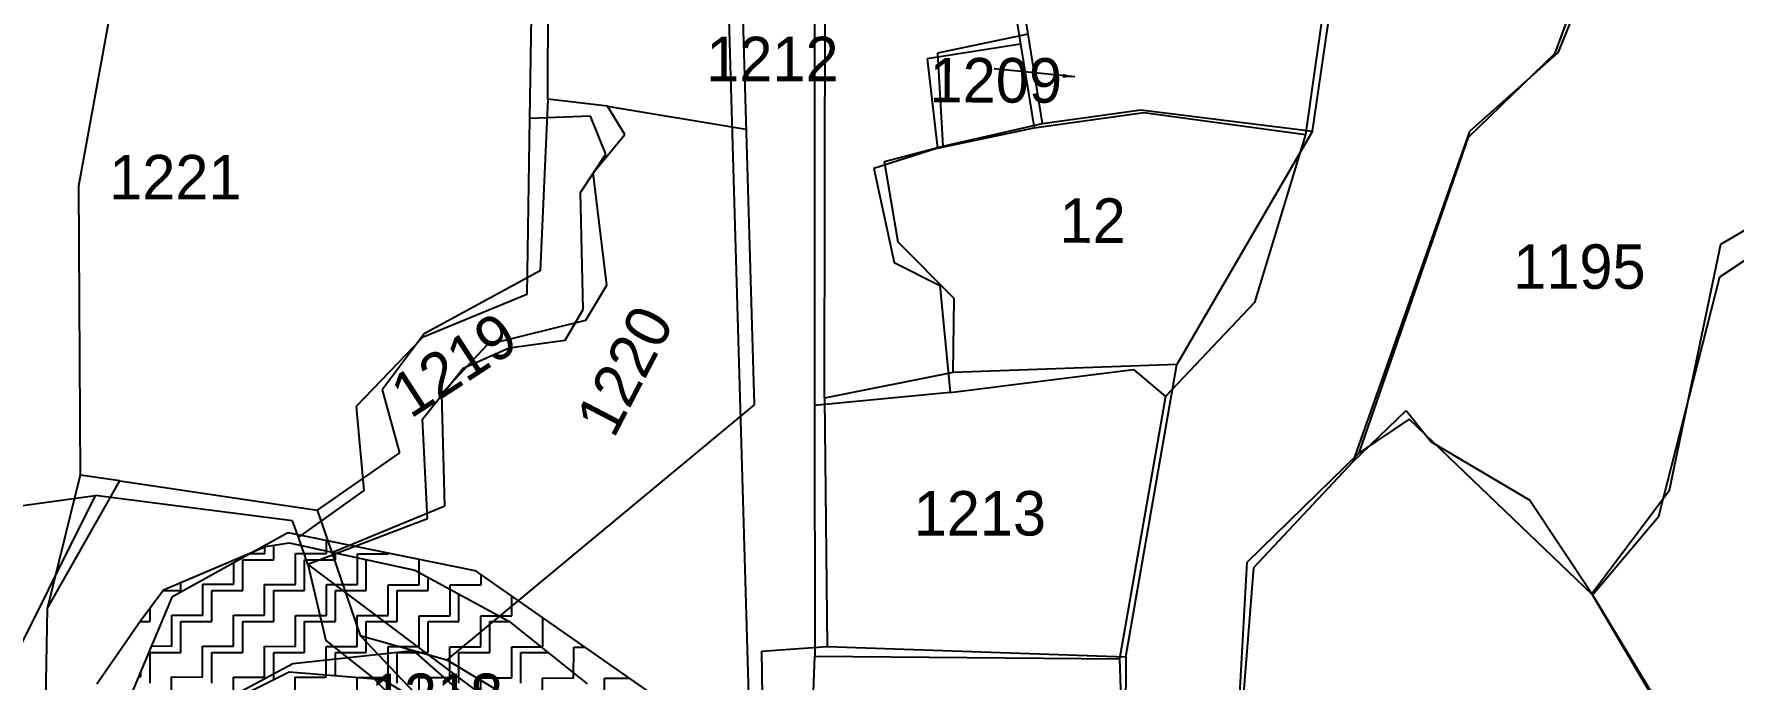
# Model space of a CAD drawing. Header units: metres. Extents: x 291362 to 296970, y 2012513 to 2016467.
# Drawn here: x 293827.8 to 294179.1, y 2013737.5 to 2013870.9 of the extents above; entities that cross this region are included whole.
import ezdxf
from ezdxf.enums import TextEntityAlignment as Align

# ---------------------------------------------------------------- set-up
doc = ezdxf.new("R2010")
doc.units = ezdxf.units.M
for name, color, linetype in [('OFF', 1, 'Continuous'), ('POLY_HATCH', 12, 'Continuous'), ('POLY_PARCEL', 6, 'Continuous'), ('POLY_WATER', 4, 'Continuous'), ('TEXT_PARCEL', 7, 'Continuous')]:
    doc.layers.add(name, color=color, linetype=linetype)
doc.styles.get("Standard").update_dxf_attribs({"font": 'simplex.shx'})
doc.styles.add('TEXT_MAP', font='')
doc.styles.get('TEXT_MAP').set_extended_font_data('Kruti Dev 050')
doc.dimstyles.get("Standard").update_dxf_attribs({"dimtxt": 0.18, "dimasz": 0.18, "dimexe": 0.18, "dimexo": 0.0625, "dimgap": 0.09, "dimtad": 0, "dimtih": 1, "dimtoh": 1, "dimdec": 4, "dimzin": 0, "dimdsep": 46, "dimtxsty": 'Standard', "dimcen": 0.09, "dimadec": 0, "dimazin": 0, "dimtfac": 1, "dimtdec": 4, "dimtofl": 0, "dimtmove": 0, "dimatfit": 3, "dimfxl": 1, "dimtolj": 1, "dimtzin": 0, "dimarcsym": 0})

msp = doc.modelspace()

# ---------------------------------------------------------------- linework, layer by layer
at = {"layer": 'OFF'}
for p, q in [((293851.79, 2013920.68), (293836.98, 2013839.45)), ((293946.27, 2013855.97), (293974.9, 2013851.26)), ((293836.98, 2013839.45), (293837.36, 2013779.75)), ((293837.36, 2013779.75), (293835.25, 2013771.42)), ((293835.25, 2013771.42), (293830.51, 2013752.15)), ((293830.51, 2013752.15), (293829.92, 2013719.52))]:
    msp.add_line(p, q, dxfattribs=at)
at = {"layer": 'POLY_HATCH'}
for p, q in [((293856.41, 2013754.73), (293880.21, 2013767.92)), ((293880.21, 2013767.92), (293918.87, 2013760.09)), ((293854.58, 2013756.1), (293875.65, 2013765.01)), ((293875.65, 2013765.01), (293880.51, 2013765.82)), ((293880.51, 2013765.82), (293906.45, 2013760.15)), ((293906.45, 2013760.15), (293925.9, 2013749.62)), ((293918.87, 2013760.09), (293956.93, 2013733.48)), ((293844.18, 2013725.49), (293856.41, 2013754.73)), ((293849.72, 2013749.62), (293854.58, 2013756.1)), ((293840.8, 2013736.66), (293849.72, 2013749.62)), ((293925.9, 2013749.62), (293942.11, 2013736.66)), ((293881.24, 2013740.86), (293906.12, 2013743.56)), ((293906.12, 2013743.56), (293919.35, 2013731.92)), ((293866.85, 2013733.16), (293881.24, 2013740.86)), ((293880.51, 2013739.09), (293862.68, 2013730.18)), ((293899.97, 2013737.47), (293880.51, 2013739.09)), ((293914.56, 2013728.56), (293899.97, 2013737.47))]:
    msp.add_line(p, q, dxfattribs=at)
at = {"layer": 'POLY_HATCH', "linetype": 'Continuous'}
for p, q in [((293875.46, 2013763.6), (293875.46, 2013765.29)), ((293877.31, 2013762.3), (293877.31, 2013765.29)), ((293888.24, 2013763.56), (293888.24, 2013766.3)), ((293869.05, 2013757.22), (293869.07, 2013761.75)), ((293870.93, 2013762.3), (293877.31, 2013762.3)), ((293870.93, 2013755.92), (293870.93, 2013762.3)), ((293872.42, 2013763.6), (293875.46, 2013763.6)), ((293881.83, 2013757.19), (293881.85, 2013763.58)), ((293881.85, 2013763.58), (293888.24, 2013763.56)), ((293883.69, 2013762.3), (293890.07, 2013762.3)), ((293883.69, 2013755.92), (293883.69, 2013762.3)), ((293890.07, 2013762.3), (293890.07, 2013763.73)), ((293894.61, 2013757.16), (293894.63, 2013763.55)), ((293894.63, 2013763.55), (293901.01, 2013763.53)), ((293896.45, 2013762.3), (293896.62, 2013762.3)), ((293896.45, 2013755.92), (293896.45, 2013762.3)), ((293901.01, 2013763.53), (293901.01, 2013763.71)), ((293907.39, 2013757.12), (293907.4, 2013762.41)), ((293858.16, 2013755.92), (293858.16, 2013757.62)), ((293862.65, 2013750.85), (293862.66, 2013757.24)), ((293862.66, 2013757.24), (293869.05, 2013757.22)), ((293875.43, 2013750.82), (293875.44, 2013757.21)), ((293875.44, 2013757.21), (293881.83, 2013757.19)), ((293888.2, 2013750.78), (293888.22, 2013757.17)), ((293888.22, 2013757.17), (293894.61, 2013757.16)), ((293900.98, 2013750.75), (293901, 2013757.14)), ((293901, 2013757.14), (293907.39, 2013757.12)), ((293909.22, 2013755.92), (293909.22, 2013758.65)), ((293913.76, 2013750.72), (293913.78, 2013757.11)), ((293913.78, 2013757.11), (293920.16, 2013757.09)), ((293920.16, 2013757.09), (293920.17, 2013759.18)), ((293854.44, 2013755.92), (293858.16, 2013755.92)), ((293864.54, 2013755.92), (293870.93, 2013755.92)), ((293864.54, 2013749.54), (293864.54, 2013755.92)), ((293877.31, 2013755.92), (293883.69, 2013755.92)), ((293877.31, 2013749.54), (293877.31, 2013755.92)), ((293890.07, 2013755.92), (293896.45, 2013755.92)), ((293890.07, 2013749.54), (293890.07, 2013755.92)), ((293902.84, 2013755.92), (293909.22, 2013755.92)), ((293902.84, 2013749.54), (293902.84, 2013755.92)), ((293915.6, 2013749.54), (293915.6, 2013755.2)), ((293926.54, 2013750.69), (293926.55, 2013754.72)), ((293851.78, 2013749.54), (293851.78, 2013752.37)), ((293856.24, 2013744.48), (293856.26, 2013750.87)), ((293856.26, 2013750.87), (293862.65, 2013750.85)), ((293869.02, 2013744.45), (293869.04, 2013750.83)), ((293869.04, 2013750.83), (293875.43, 2013750.82)), ((293881.8, 2013744.41), (293881.81, 2013750.8)), ((293881.81, 2013750.8), (293888.2, 2013750.78)), ((293894.58, 2013744.38), (293894.59, 2013750.77)), ((293894.59, 2013750.77), (293900.98, 2013750.75)), ((293907.35, 2013744.35), (293907.37, 2013750.73)), ((293907.37, 2013750.73), (293913.76, 2013750.72)), ((293920.13, 2013744.31), (293920.15, 2013750.7)), ((293920.15, 2013750.7), (293926.54, 2013750.69)), ((293932.91, 2013744.28), (293932.92, 2013750.26)), ((293849.66, 2013749.54), (293851.78, 2013749.54)), ((293858.16, 2013749.54), (293864.54, 2013749.54)), ((293858.16, 2013743.15), (293858.16, 2013749.54)), ((293870.93, 2013749.54), (293877.31, 2013749.54)), ((293870.93, 2013743.15), (293870.93, 2013749.54)), ((293883.69, 2013749.54), (293890.07, 2013749.54)), ((293883.69, 2013743.15), (293883.69, 2013749.54)), ((293896.45, 2013749.54), (293902.84, 2013749.54)), ((293896.45, 2013743.15), (293896.45, 2013749.54)), ((293909.22, 2013749.54), (293915.6, 2013749.54)), ((293909.22, 2013743.15), (293909.22, 2013749.54)), ((293921.98, 2013749.54), (293926.01, 2013749.54)), ((293921.98, 2013743.15), (293921.98, 2013749.54)), ((293845.27, 2013743.15), (293845.4, 2013743.15)), ((293845.4, 2013743.15), (293845.4, 2013743.34)), ((293851.78, 2013743.15), (293858.16, 2013743.15)), ((293851.78, 2013736.77), (293851.78, 2013743.15)), ((293852.13, 2013744.49), (293856.24, 2013744.48)), ((293862.61, 2013738.07), (293862.63, 2013744.46)), ((293862.63, 2013744.46), (293869.02, 2013744.45)), ((293864.54, 2013743.15), (293870.93, 2013743.15)), ((293864.54, 2013736.77), (293864.54, 2013743.15)), ((293875.39, 2013738.04), (293875.41, 2013744.43)), ((293875.41, 2013744.43), (293881.8, 2013744.41)), ((293877.31, 2013743.15), (293883.69, 2013743.15)), ((293877.31, 2013737.49), (293877.31, 2013743.15)), ((293888.17, 2013738.01), (293888.19, 2013744.4)), ((293888.19, 2013744.4), (293894.58, 2013744.38)), ((293890.07, 2013743.15), (293896.45, 2013743.15)), ((293890.07, 2013738.29), (293890.07, 2013743.15)), ((293900.95, 2013737.97), (293900.96, 2013744.36)), ((293900.96, 2013744.36), (293907.35, 2013744.35)), ((293902.84, 2013743.15), (293909.22, 2013743.15)), ((293902.84, 2013736.77), (293902.84, 2013743.15)), ((293913.73, 2013737.94), (293913.74, 2013744.33)), ((293913.74, 2013744.33), (293920.13, 2013744.31)), ((293915.6, 2013743.15), (293921.98, 2013743.15)), ((293915.6, 2013736.77), (293915.6, 2013743.15)), ((293926.5, 2013737.91), (293926.52, 2013744.3)), ((293926.52, 2013744.3), (293932.91, 2013744.28)), ((293928.36, 2013743.15), (293933.99, 2013743.15)), ((293928.36, 2013736.77), (293928.36, 2013743.15)), ((293939.28, 2013737.87), (293939.3, 2013744.26)), ((293939.3, 2013744.26), (293941.52, 2013744.26)), ((293849.46, 2013738.11), (293849.84, 2013738.11)), ((293849.84, 2013738.11), (293849.84, 2013739.02)), ((293856.21, 2013731.7), (293856.23, 2013738.09)), ((293856.23, 2013738.09), (293862.61, 2013738.07)), ((293868.99, 2013731.67), (293869, 2013738.06)), ((293869, 2013738.06), (293875.39, 2013738.04)), ((293881.76, 2013731.63), (293881.78, 2013738.02)), ((293881.78, 2013738.02), (293888.17, 2013738.01)), ((293894.54, 2013731.6), (293894.56, 2013737.99)), ((293894.56, 2013737.99), (293900.95, 2013737.97)), ((293907.32, 2013731.57), (293907.34, 2013737.96)), ((293907.34, 2013737.96), (293913.73, 2013737.94)), ((293920.1, 2013731.54), (293920.11, 2013737.92)), ((293920.11, 2013737.92), (293926.5, 2013737.91)), ((293932.88, 2013731.5), (293932.89, 2013737.89)), ((293932.89, 2013737.89), (293939.28, 2013737.87)), ((293945.65, 2013731.47), (293945.67, 2013737.86)), ((293945.67, 2013737.86), (293950.69, 2013737.84))]:
    msp.add_line(p, q, dxfattribs=at)
at = {"layer": 'POLY_PARCEL'}
for p, q in [((294022.88, 2013922.55), (294031.65, 2013868.78)), ((294033.2, 2013870.89), (294024.75, 2013923.47)), ((294157.95, 2013904.54), (294142.63, 2013867.02)), ((294091.99, 2013850.83), (294097.89, 2013891.39)), ((293930.71, 2013883.9), (293930.17, 2013853.42)), ((293933.95, 2013857.45), (293934.02, 2013884.26)), ((293973.91, 2013885.61), (293976.56, 2013794.3)), ((293989.08, 2013883.57), (293989.08, 2013794.15)), ((293975.96, 2013718.24), (293971.24, 2013880.74)), ((293991.1, 2013795.69), (293991.29, 2013879.29)), ((294033.2, 2013870.89), (294014.45, 2013866.97)), ((294036.17, 2013852.43), (294033.2, 2013870.89)), ((294031.65, 2013868.78), (294012.36, 2013865.75)), ((294012.36, 2013865.75), (294014.46, 2013847.34)), ((294014.45, 2013866.97), (294015.57, 2013847.76)), ((294031.65, 2013868.78), (294034.46, 2013851.55)), ((294142.63, 2013867.02), (294124.42, 2013850.73)), ((293933.95, 2013857.45), (293932.4, 2013821.95)), ((293946.27, 2013855.97), (293933.95, 2013857.45)), ((293949.88, 2013850.17), (293946.27, 2013855.97)), ((294036.17, 2013852.43), (294056.47, 2013855.27)), ((294056.47, 2013855.27), (294091.99, 2013850.83)), ((293930.17, 2013853.42), (293929.65, 2013817.12)), ((293942.81, 2013853.94), (293930.17, 2013853.42)), ((293945.96, 2013846.05), (293942.81, 2013853.94)), ((294015.57, 2013847.76), (294036.17, 2013852.43)), ((294034.46, 2013851.55), (294057.09, 2013854.7)), ((294057.09, 2013854.7), (294090.51, 2013850.14)), ((293943.33, 2013842.21), (293949.88, 2013850.17)), ((294014.46, 2013847.34), (294034.46, 2013851.55)), ((294091.99, 2013850.83), (294063.9, 2013802.61)), ((294124.42, 2013850.73), (294100.28, 2013782.49)), ((293940.7, 2013838.16), (293945.96, 2013846.05)), ((294014.46, 2013847.34), (294001.31, 2013843.13)), ((294003.52, 2013844.54), (294015.57, 2013847.76)), ((293946.17, 2013819.02), (293943.33, 2013842.21)), ((294001.31, 2013843.13), (294005.52, 2013823.67)), ((294006.38, 2013827.87), (294003.52, 2013844.54)), ((293941.23, 2013813.97), (293940.7, 2013838.16)), ((294176.35, 2013827.51), (294188.57, 2013834.62)), ((294017.95, 2013816.24), (294006.38, 2013827.87)), ((294165.71, 2013776.69), (294176.35, 2013827.51)), ((294176.15, 2013820.77), (294188.79, 2013829.19)), ((294005.52, 2013823.67), (294014.99, 2013818.94)), ((293932.4, 2013821.95), (293908.44, 2013808.97)), ((294163.52, 2013771.33), (294176.15, 2013820.77)), ((293929.65, 2013817.12), (293908.07, 2013808.18)), ((293941.8, 2013811.78), (293946.17, 2013819.02)), ((294014.99, 2013818.94), (294017.09, 2013796.85)), ((293937.54, 2013807.66), (293941.23, 2013813.97)), ((294017.7, 2013801.01), (294017.95, 2013816.24)), ((293921.49, 2013806.76), (293941.8, 2013811.78)), ((293908.07, 2013808.18), (293894.39, 2013793.98)), ((293908.44, 2013808.97), (293899.71, 2013797.4)), ((293912.04, 2013796.64), (293921.49, 2013806.76)), ((293916.49, 2013801.87), (293925.96, 2013806.08)), ((293925.96, 2013806.08), (293937.54, 2013807.66)), ((294063.9, 2013802.61), (294017.7, 2013801.01)), ((294053.37, 2013742.25), (294063.9, 2013802.61)), ((293908.07, 2013791.35), (293916.49, 2013801.87)), ((294017.7, 2013801.01), (293991.1, 2013795.69)), ((294017.09, 2013796.85), (294054.99, 2013801.58)), ((294054.99, 2013801.58), (294061.57, 2013795.99)), ((293899.71, 2013797.4), (293903.31, 2013784.35)), ((293912.7, 2013773.45), (293912.04, 2013796.64)), ((294017.09, 2013796.85), (293989.08, 2013794.15)), ((293991.1, 2013795.69), (293991.69, 2013744.4)), ((293894.39, 2013793.98), (293895.97, 2013776.62)), ((293976.56, 2013794.3), (293913.08, 2013741.62)), ((293989.08, 2013794.15), (293989.13, 2013742.41)), ((294100.28, 2013782.49), (294111.32, 2013793.15)), ((294111.32, 2013793.15), (294116.48, 2013786.66)), ((293909.12, 2013770.84), (293908.07, 2013791.35)), ((294111.95, 2013791.32), (294101.59, 2013784.4)), ((294149.84, 2013755.02), (294111.95, 2013791.32)), ((294116.48, 2013786.66), (294136.86, 2013774.63)), ((293903.31, 2013784.35), (293886.3, 2013772.52)), ((294100.28, 2013782.49), (294079.8, 2013760.66)), ((293830.51, 2013752.15), (293845.52, 2013778.59)), ((293845.52, 2013778.59), (293837.36, 2013779.75)), ((293845.52, 2013778.59), (293886.3, 2013772.52)), ((293809.94, 2013771.34), (293840.46, 2013775.55)), ((293840.46, 2013775.55), (293820.99, 2013736.63)), ((293881.23, 2013770.31), (293840.46, 2013775.55)), ((293895.97, 2013776.62), (293882.43, 2013766.93)), ((294136.86, 2013774.63), (294149.68, 2013755.3)), ((294149.68, 2013755.3), (294165.71, 2013776.69)), ((293884.39, 2013761.37), (293909.12, 2013770.84)), ((293886.3, 2013772.52), (293889.3, 2013763.78)), ((293889.3, 2013763.78), (293912.7, 2013773.45)), ((294149.84, 2013755.02), (294163.52, 2013771.33)), ((293882.43, 2013766.93), (293881.23, 2013770.31)), ((293884.39, 2013761.37), (293882.43, 2013766.93)), ((293889.3, 2013763.78), (293895.18, 2013746.64)), ((293884.39, 2013761.37), (293888.07, 2013745.59)), ((293924.39, 2013731.39), (293884.39, 2013761.37)), ((294079.8, 2013760.66), (294076.12, 2013715.02)), ((294178.98, 2013706.9), (294149.68, 2013755.3)), ((294177.73, 2013707.69), (294149.84, 2013755.02)), ((293895.18, 2013746.64), (293913.08, 2013741.62)), ((293895.18, 2013746.64), (293920.54, 2013720.01)), ((293888.07, 2013745.59), (293898.07, 2013737.7)), ((293978.2, 2013743.44), (293991.69, 2013744.4)), ((293979.02, 2013685.33), (293978.2, 2013743.44)), ((293991.69, 2013744.4), (294053.37, 2013742.25)), ((293913.08, 2013741.62), (293927.98, 2013732.64)), ((293987.76, 2013703.75), (293989.13, 2013742.41)), ((293989.13, 2013742.41), (294052.1, 2013741.84)), ((294053.37, 2013742.25), (294053.29, 2013713.42)), ((293898.07, 2013737.7), (293922.28, 2013712.45))]:
    msp.add_line(p, q, dxfattribs=at)
at = {"layer": 'POLY_WATER'}
for p, q in [((294095.77, 2013886.95), (294090.51, 2013850.14)), ((294142.09, 2013866.94), (294148.23, 2013883.7)), ((294124.21, 2013849.59), (294142.09, 2013866.94)), ((294090.51, 2013850.14), (294079.99, 2013815.44)), ((294101.59, 2013784.4), (294124.21, 2013849.59)), ((294079.99, 2013815.44), (294061.57, 2013795.99)), ((294061.57, 2013795.99), (294052.1, 2013741.84)), ((294078.44, 2013761.79), (294101.59, 2013784.4)), ((294075.8, 2013713.58), (294078.44, 2013761.79)), ((294052.1, 2013741.84), (294053.66, 2013696.82))]:
    msp.add_line(p, q, dxfattribs=at)

# ---------------------------------------------------------------- texts
at = {"layer": 'TEXT_PARCEL', "style": 'TEXT_MAP'}
for s, p in [('1212', (293980.37, 2013865.81)), ('1221', (293857, 2013841.4)), ('1195', (294147.11, 2013822.86)), ('1213', (294023.23, 2013771.9)), ('1218', (293911.04, 2013734.19))]:
    msp.add_text(s, height=9.19, dxfattribs=at).set_placement(p, align=Align.MIDDLE)
for s, rotation, p in [('1209', 359.8511, (294026.51, 2013856.74)), ('12', 359.8511, (294046.51, 2013827.76)), ('1220', 62.5235, (293953.89, 2013799.27))]:
    msp.add_text(s, height=9.2, rotation=rotation, dxfattribs=at).set_placement(p, align=Align.CENTER)
msp.add_text('1219', height=9.19, rotation=33.0086, dxfattribs=at).set_placement((293914.53, 2013802.61), align=Align.MIDDLE)

# ---------------------------------------------------------------- leaders
msp.add_leader([(294042.85, 2013862.03), (294026.21, 2013863.72)], dimstyle='Standard', override={"dimtxt": 2.5, "dimasz": 2.5, "dimexe": 1.25, "dimexo": 0.625, "dimgap": 0.625, "dimtad": 1, "dimtih": 0, "dimtoh": 0, "dimzin": 8, "dimcen": 2.5, "dimtofl": 1})

doc.saveas('drawing.dxf')
